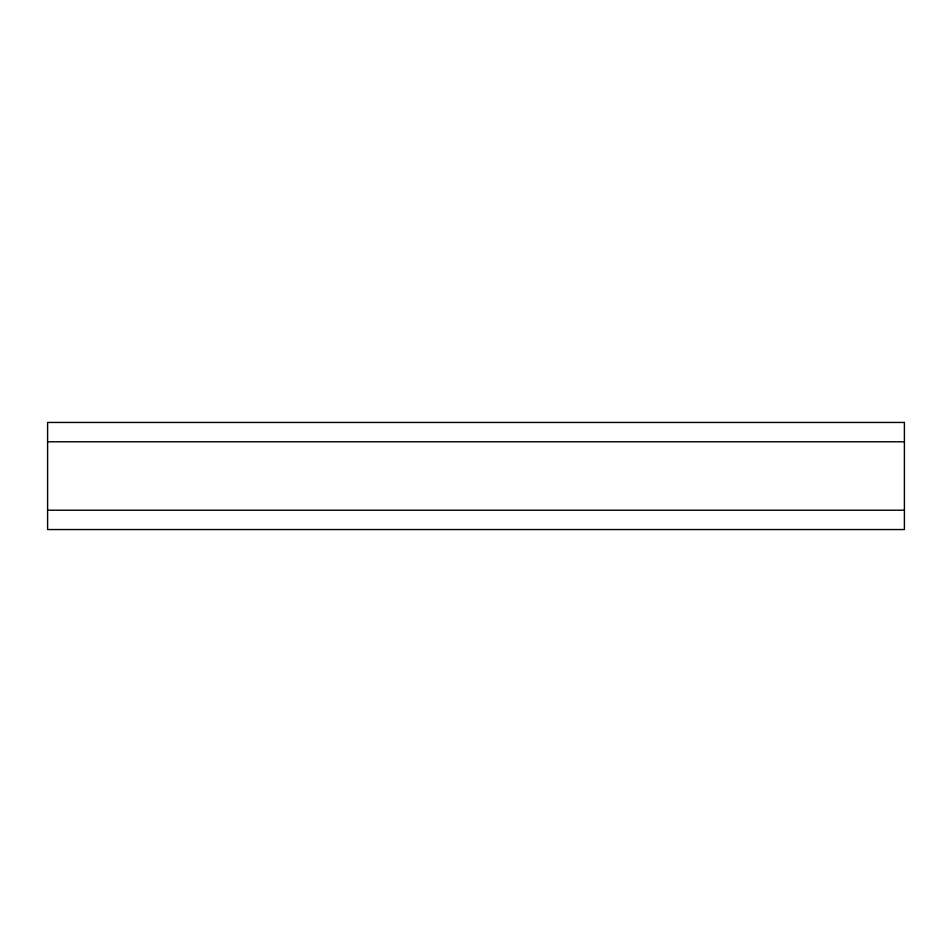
<?xml version="1.0" encoding="UTF-8"?>
<svg xmlns="http://www.w3.org/2000/svg" width="952" height="952" viewBox="0 0 952 952"><rect width="100%" height="100%" fill="white"/><g stroke="black" fill="none" stroke-linecap="round" stroke-linejoin="round"><path stroke-width="1.43" d="M47.6 441.776L904.4 441.776M47.6 510.224L904.4 510.224M904.4 422.45L47.6 422.45L47.6 529.55L904.4 529.55L904.4 422.45"/></g></svg>
